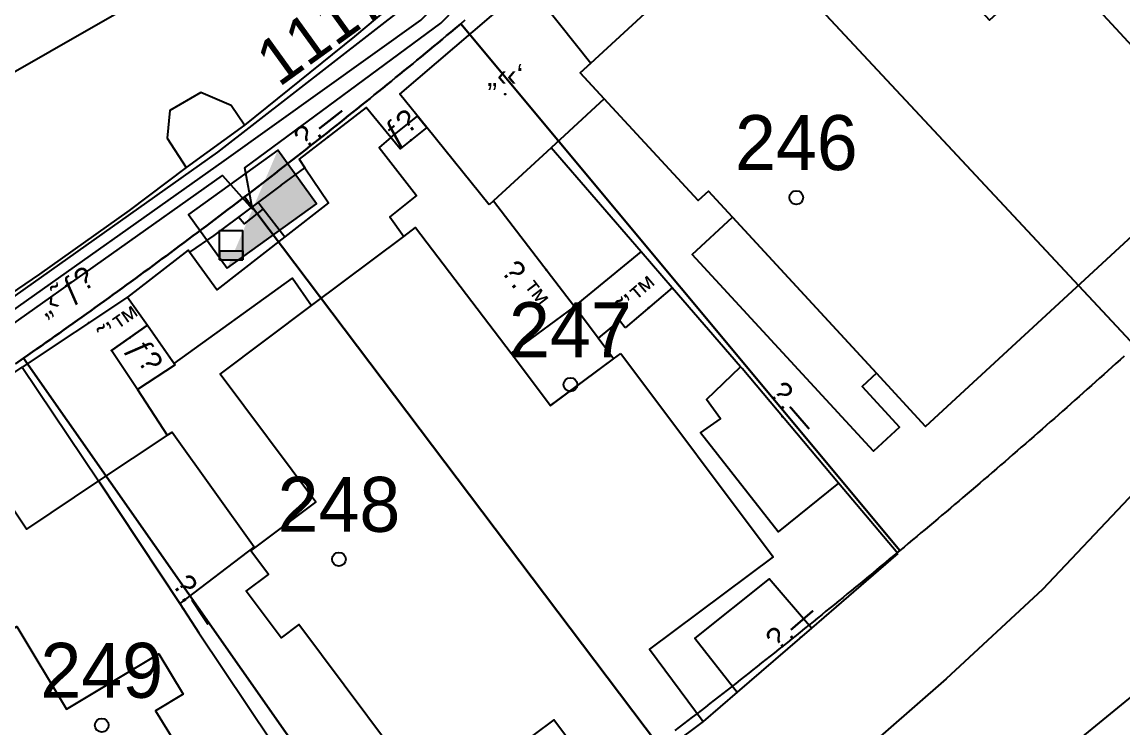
# Model space of a CAD drawing. Header units: metres. Extents: x 218299 to 220222, y 572714 to 574340.
# Drawn here: x 219178.63 to 219218.68, y 573235 to 573260.69 of the extents above; entities that cross this region are included whole.
import ezdxf
from ezdxf.enums import TextEntityAlignment as Align

# ---------------------------------------------------------------- set-up
doc = ezdxf.new("R2010")
doc.units = ezdxf.units.M
doc.header["$MEASUREMENT"] = 0
for name, color, linetype in [('1601', 44, 'LANDBORDER'), ('1602', 44, 'Continuous'), ('1603', 44, 'Continuous'), ('6011', 10, 'Continuous'), ('6091', 102, 'CABLEUNDEXIST03'), ('6151', 102, 'CABLEUNDEXIST03'), ('6261', 7, 'Continuous'), ('A_POINTS', 2, 'Continuous'), ('M2200', 253, 'Continuous'), ('M2207', 253, 'Continuous'), ('M2401', 7, 'Continuous'), ('M2404', 7, 'Continuous'), ('M2407', 253, 'Continuous'), ('M2408', 253, 'Continuous'), ('M2412', 253, 'Continuous'), ('M2420', 253, 'Continuous'), ('M2601', 253, 'Continuous'), ('M2602', 253, 'Continuous'), ('M2605', 253, 'Continuous'), ('M2612', 253, 'Continuous'), ('M5235', 253, 'Continuous')]:
    doc.layers.add(name, color=color, linetype=linetype)
doc.styles.add('HEBTXT', font='HEBTXT')
doc.styles.add('MAVAT_HEBTXT', font='HEBTXT')
doc.linetypes.add('CABLEUNDEXIST03', pattern='A,3.5,[222,elecad.shx,S=0.01,R=0,X=0,Y=0],1.5', length=5)
doc.linetypes.add('LANDBORDER', pattern='A,6.25,[208,elecad.shx,S=0.02,R=0,X=-0.6,Y=0],12.5,[208,elecad.shx,S=0.02,R=180,X=0.6,Y=0],6.25', length=25)

# ---------------------------------------------------------------- blocks, each defined once
blk = doc.blocks.new('6261')
blk.add_lwpolyline([(-2, -1.2), (2, -1.2), (2, 1.2), (-2, 1.2)], close=True)
at = {"color": 0}
blk.add_solid([(2, 1.2), (-2, -1.2), (2, -1.2)], dxfattribs=at)
at = {"color": 0, "style": 'HEBTXT'}
blk.add_attdef('PIL_NAME', (2.688568017509152, 2.417755627569382), '', height=1.7, dxfattribs=at)
at = {"style": 'HEBTXT'}
blk.add_attdef('CAMUT_MONIM', (2.488568017509152, 0.2177556275693817), '', height=1.7, dxfattribs=at)
at = {"color": 0, "style": 'HEBTXT', "flags": 1}
for tag, p in [('TYPE', (2.58533228874601, -1.772579475561686)), ('MAP_TYPE', (2.688568017509152, -3.782244372430618))]:
    blk.add_attdef(tag, p, '', height=1.7, dxfattribs=at)
blk = doc.blocks.new('1603')
at = {"layer": 'A_POINTS'}
blk.add_circle((0, 0), 0.25, dxfattribs=at)
at = {"color": 0, "style": 'HEBTXT'}
blk.add_attdef('PARCEL_NUM', text='', height=2, dxfattribs=at).set_placement((0, 1), align=Align.CENTER)
at = {"color": 0, "style": 'HEBTXT', "flags": 1}
blk.add_attdef('LOT_NUM', text='', height=2, dxfattribs=at).set_placement((0, -2.5), align=Align.CENTER)
blk = doc.blocks.new('M2407')
blk.add_circle((0, 0), 0.025)
at = {"style": 'MAVAT_HEBTXT'}
blk.add_attdef('NAME', text='', height=0.8, dxfattribs=at).set_placement((0, 1.591630788044704), align=Align.MIDDLE)
blk = doc.blocks.new('M2408')
blk.add_circle((0, 0), 0.025)
at = {"style": 'MAVAT_HEBTXT'}
blk.add_attdef('NAME', text='', height=0.8, dxfattribs=at).set_placement((0, 1.591630788044704), align=Align.MIDDLE)
blk = doc.blocks.new('M2605')
blk.add_circle((0, 0), 0.025)
at = {"style": 'MAVAT_HEBTXT'}
blk.add_attdef('NAME', text='', height=0.8, dxfattribs=at).set_placement((0, 1.591630788044704), align=Align.MIDDLE)
blk = doc.blocks.new('M2612')
blk.add_circle((0, 0), 0.025)
at = {"style": 'MAVAT_HEBTXT'}
blk.add_attdef('NAME', text='', height=0.8, dxfattribs=at).set_placement((0, 1.591630788044704), align=Align.MIDDLE)
blk = doc.blocks.new('M2207')
blk.add_circle((0, 0), 0.025)
at = {"style": 'MAVAT_HEBTXT'}
blk.add_attdef('NAME', text='', height=0.8, dxfattribs=at).set_placement((0, 1.591630788044704), align=Align.MIDDLE)
blk = doc.blocks.new('M2412')
blk.add_circle((0, 0), 0.025)
at = {"style": 'MAVAT_HEBTXT'}
blk.add_attdef('NAME', text='', height=0.8, dxfattribs=at).set_placement((0, 1.591630788044704), align=Align.MIDDLE)
blk = doc.blocks.new('*U89')
at = {"linetype": 'Continuous'}
for p, q in [((-0.8450513537189609, 0), (-0.8450513537189609, -0.6631567257351563)), ((0.8450513537189609, 0), (0.8450513537189609, -0.6631567257351563))]:
    blk.add_line(p, q, dxfattribs=at)
blk.add_solid([(-0.8450513537189609, 0), (-0.8450513537189609, -0.6631567257351563), (0.8450513537189609, -0.6631567257351563)], dxfattribs=at)
at = {"linetype": 'Continuous', "extrusion": (0, 0, -1)}
blk.add_solid([(0.8450513537189609, 0), (-0.8450513537189609, 0), (-0.8450513537189609, -0.6631567257351563)], dxfattribs=at)
blk = doc.blocks.new('M5235')
for points in [[(-0.8450513537189612, 1.470762385895316), (0.8450513537189609, 1.470762385895316)], [(-0.8450513537189609, -0.6631567257351564), (-0.8450513537189612, 1.470762385895316)], [(0.8450513537189609, -0.6631567257351564), (0.8450513537189609, 1.470762385895316)], [(-0.8450513537189609, 0), (0.8450513537189609, 0)], [(-0.8450513537189609, -0.6631567257351563), (0.8450513537189609, -0.6631567257351563)]]:
    blk.add_lwpolyline(points)
at = {"linetype": 'Continuous'}
blk.add_blockref('*U89', (0, 0), dxfattribs=at)
at = {"style": 'MAVAT_HEBTXT', "flags": 1}
for tag, p in [('MARK', (-4.440892098500626e-16, 2.720762385895316)), ('HEIGHT', (0, -1.915474258684847)), ('NAME', (0, -4.483303580135179))]:
    blk.add_attdef(tag, text='', height=0.8, dxfattribs=at).set_placement(p, align=Align.MIDDLE)
blk = doc.blocks.new('111')
at = {"layer": 'M2200'}
for points in [[(219222.4533691001, 573256.085068352, 584.4596460786231), (219211.4973107572, 573245.9748773499, 584.4596460786231), (219209.7129838226, 573247.9084896815, 583.7007357906057), (219204.4736808807, 573253.5861379767, 581.4723544174285), (219203.597380298, 573254.5357540926, 581.099646078623), (219203.2247991233, 573254.1919382126, 580.859646078623), (219199.8118350781, 573257.8904472906, 581.0505732629839), (219198.9346223546, 573258.8410518613, 581.099646078623), (219198.9346223546, 573258.8410518613, 581.099646078623), (219199.3209913076, 573259.1975910282, 581.1099528257239), (219204.9307612903, 573264.374256234, 581.2595985983884), (219207.9315005951, 573267.1433221311, 581.339646078623), (219208.4498902171, 573266.5815615332, 581.6140421821659), (219213.8258103168, 573260.75586603, 584.4596460786231), (219213.8258103168, 573260.75586603, 584.4596460786231), (219216.0125184701, 573262.7737484116, 584.6847162700806), (219216.1575715927, 573262.9076026435, 584.6996460786231)], [(219200.4116177114, 573248.6330336612, 583.9796460786231), (219205.9496041731, 573241.2240126554, 583.9796460786231), (219201.4526350092, 573237.8626840359, 583.9796460786231), (219203.412892197, 573235.2401448184, 580.3796460786231), (219203.412892197, 573235.2401448184, 580.3796460786231), (219199.9488215921, 573232.6508720795, 580.3796460786231), (219199.9488215921, 573232.6508720795, 580.3796460786231), (219197.9745360609, 573235.2921791811, 583.9796460786231), (219193.6891206725, 573232.0889796782, 583.9796460786231), (219188.6986502887, 573238.7655037424, 583.9796460786231), (219188.0560395541, 573238.2851744863, 580.6196460786231), (219186.7897083577, 573239.9793415824, 580.6196460786231), (219187.5982773037, 573240.5837188507, 580.6196460786231), (219186.9525578713, 573241.447597596, 580.6196460786231), (219189.3215576636, 573243.2183428494, 583.4996460786231), (219185.8365761109, 573247.8807416674, 580.859646078623), (219189.1629410783, 573250.3749464245, 580.859646078623), (219192.514922656, 573252.8883592576, 580.859646078623), (219192.9501240793, 573253.2146858848, 580.859646078623), (219196.4220086246, 573248.6339732643, 583.0658383732695), (219197.8600676992, 573246.736636165, 583.9796460786231), (219197.8689024264, 573246.7324420967, 583.9796460786231), (219200.1476582027, 573248.4357330753, 583.9796460786231)]]:
    blk.add_polyline3d(points, close=True, dxfattribs=at)
blk.add_polyline3d([(219170.8652756834, 573233.6516511866, 581.339646078623), (219174.3934120432, 573235.7713130774, 583.4996460786231), (219174.3934120432, 573235.7713130774, 583.4996460786231), (219174.1782355501, 573236.1294702047, 583.4996460786231), (219174.1782355501, 573236.1294702047, 583.4996460786231), (219174.4124060916, 573236.270157049, 583.486462775771), (219178.4412742274, 573238.690652558, 583.2596460786231), (219180.2480451976, 573235.6833170872, 583.2596460786231), (219183.6102330688, 573237.703279108, 580.6196460786231), (219184.4948926277, 573236.230780316, 580.6196460786231), (219183.4878897216, 573235.6257850837, 583.0196460786232), (219187.6219462278, 573228.9299316645, 583.0196460786232)], dxfattribs=at)
at = {"layer": 'M2207'}
for points in [[(219195.6251356624, 573254.0398156379, 580.9196460786233), (219193.3555326275, 573256.8499397684, 580.7520739597744), (219192.3745667007, 573258.0645292714, 580.6796460786233), (219197.0417028274, 573262.0627345489, 580.0796460786231), (219199.3209913076, 573259.1975910282, 580.3196460786231), (219198.9346223546, 573258.8410518613, 580.3196460786231), (219199.8118350781, 573257.8904472906, 580.3196460786231), (219197.876780018, 573256.1107197476, 580.5969607173824), (219195.779773603, 573254.1820407393, 580.8974847636639)], [(219204.4736808807, 573253.5861379767, 581.3996460786232), (219209.7129838226, 573247.9084896815, 581.3996460786232), (219209.1891075691, 573247.4250595262, 581.3996460786232), (219210.5495828202, 573245.9507603474, 581.3996460786232), (219209.6020449322, 573245.0763775421, 581.1596460786232), (219203.0022667364, 573252.2283250135, 581.1596460786232)], [(219197.8600676992, 573246.736636165, 580.7996460617621), (219200.1476582027, 573248.4357330753, 580.7996460617621), (219199.5831658232, 573249.1909418367, 580.7996460617621), (219198.7285352335, 573250.3343133556, 580.7996460617621), (219198.7285352335, 573250.3343133556, 580.7996460617621), (219196.4220086246, 573248.6339732643, 580.7996460617621), (219197.8600676992, 573246.736636165, 580.7996460617621)], [(219178.6343579313, 573248.1302845653, 579.59964607863), (219178.6343579313, 573248.1302845653, 579.59964607863), (219181.4182808514, 573243.9979060256, 579.8396460786316), (219181.4182808514, 573243.9979060256, 579.8396460786316), (219178.7954188531, 573242.2309222985, 579.8396460786353), (219177.0106972462, 573244.8801139174, 579.6857865078273), (219176.011495933, 573246.3633008383, 579.5996460786337), (219176.011495933, 573246.3633008383, 579.5996460786337), (219178.6343579313, 573248.1302845653, 579.59964607863)]]:
    blk.add_polyline3d(points, close=True, dxfattribs=at)
at = {"layer": 'M2401'}
blk.add_polyline3d([(219193.9554782838, 573262.8813806376, 577.8596460785614), (219190.730454312, 573260.165519472, 577.7396460785613), (219186.7252078893, 573256.9347200537, 577.6196460785613), (219186.2382518737, 573257.6532338087, 577.6196460785613), (219185.1375153882, 573258.124226074, 577.6196460785613), (219184.0030997282, 573257.4647139844, 577.6196460785613), (219183.9174449836, 573256.46824746, 577.6196460785613), (219184.6074595394, 573255.4004328835, 577.6196460785613), (219182.530880899, 573253.8357144332, 577.3796460785613), (219179.2742552528, 573251.5177207767, 577.2596460785613), (219175.5625260399, 573248.9942823047, 577.0196460785613)], dxfattribs=at)
at = {"layer": 'M2404'}
blk.add_polyline3d([(219193.9554782838, 573262.8813806376, 577.8596460785614), (219190.730454312, 573260.165519472, 577.7396460785613), (219186.7252078893, 573256.9347200537, 577.6196460785613), (219186.2382518737, 573257.6532338087, 577.6196460785613), (219185.1375153882, 573258.124226074, 577.6196460785613), (219184.0030997282, 573257.4647139844, 577.6196460785613), (219183.9174449836, 573256.46824746, 577.6196460785613), (219184.6074595394, 573255.4004328835, 577.6196460785613), (219182.530880899, 573253.8357144332, 577.3796460785613), (219179.2742552528, 573251.5177207767, 577.2596460785613), (219175.5625260399, 573248.9942823047, 577.0196460785613)], dxfattribs=at)
at = {"layer": 'M2407'}
for points in [[(219192.0502509631, 573256.4891835003, 578.3118902124445), (219191.6249680187, 573256.1275959545, 578.3118902124445), (219192.9750719494, 573254.3782681329, 578.3118902124445), (219192.0155241628, 573253.6020330519, 578.3118902124445), (219192.514922656, 573252.8883592576, 578.3118902124445)], [(219195.779773603, 573254.1820407393, 578.0699787551857), (219198.7285352335, 573250.3343133556, 578.0249787551858), (219201.1525666581, 573252.3223044248, 578.0249787551858)], [(219184.1697213568, 573248.2664190222, 578.4318902124445), (219188.4751367905, 573251.364575503, 578.3118902124445), (219189.1629410783, 573250.3749464245, 578.3118902124445)], [(219208.3339554475, 573243.9118567172, 578.0718902124445), (219206.1373602255, 573242.1343529853, 578.3118902124445), (219203.3122990426, 573245.7417774575, 578.3118902124445), (219204.0439801737, 573246.2547910837, 578.3118902124445), (219203.5278067796, 573246.9561206347, 578.3118902124445), (219204.7659581727, 573248.1434523552, 578.3118902124445)], [(219183.9066666275, 573245.6545887451, 578.3118902124445), (219184.0886171606, 573245.7598181099, 578.3118902124445), (219187.0804305047, 573241.5886584414, 578.3118902124445), (219184.3667045138, 573239.5315218709, 578.3118902124445)], [(219207.3451580806, 573238.6365661472, 578.3118902124445), (219205.8056548714, 573240.4303772628, 578.3118902124445), (219203.1051743431, 573238.274850974, 578.3118902124445), (219204.6481935684, 573236.3071133423, 578.3118902124445)]]:
    blk.add_polyline3d(points, dxfattribs=at)
at = {"layer": 'M2408'}
for points in [[(219186.7252078893, 573256.9347200537, 577.6196460785613), (219184.6074595394, 573255.4004328835, 577.6196460785613)], [(219188.0547978667, 573254.7555701536, 577.5320124308577), (219188.9184888997, 573255.3804863917, 577.5320124308577)], [(219185.6094017815, 573252.923610664, 577.5320124308577), (219184.7244804313, 573252.3143336395, 577.5320124308577)], [(219182.4695367909, 573250.6813293596, 577.2920124308577), (219178.6343579313, 573248.1302845652, 577.2920124308577)]]:
    blk.add_polyline3d(points, dxfattribs=at)
at = {"layer": 'M2412'}
for points in [[(219193.3555326277, 573256.8499397686, 578.3120124308043), (219192.3844903125, 573256.0719858462, 578.3120124308334), (219192.3844903125, 573256.0719858462, 578.3120124308334), (219192.0502509633, 573256.4891835004, 577.8320124308229), (219192.0502509633, 573256.4891835004, 577.8320124308229), (219192.0573312303, 573256.494855881, 577.8320124308229), (219193.0212932784, 573257.2671374228, 577.8320124307938), (219193.3555326277, 573256.8499397686, 578.3120124308043)], [(219184.2014081121, 573248.221067491, 578.4320124308581), (219184.2014081121, 573248.221067491, 578.4320124308581), (219182.8338009149, 573247.3147641048, 578.4320124308581), (219182.8338009149, 573247.3147641048, 578.4320124308581), (219181.8894885382, 573248.7402568827, 577.232012430858), (219181.8894885382, 573248.7402568827, 577.232012430858), (219181.8894885382, 573248.7402568827, 577.232012430858), (219183.2003896651, 573249.6537708153, 577.2320124308397), (219183.2003896651, 573249.6537708153, 577.2320124308397), (219183.2003896651, 573249.6537708153, 577.2320124308397), (219184.1697213568, 573248.2664190222, 578.3940270108341)]]:
    blk.add_polyline3d(points, close=True, dxfattribs=at)
at = {"layer": 'M2420', "linetype": 'Continuous', "lineweight": -3}
blk.add_lwpolyline([(219223.4431265397, 573302.2968939021), (219191.000026539, 573266.119993899), (219174.0000265408, 573256.3799938988)], dxfattribs=at)
at = {"layer": 'M2601'}
blk.add_polyline3d([(219188.0547978667, 573254.7555701536, 579.2718902124445), (219188.0547978667, 573254.7555701536, 579.2718902124445), (219188.0547978667, 573254.7555701536, 579.2718902124445), (219185.6094017815, 573252.923610664, 579.2718902124445), (219185.6094017815, 573252.923610664, 579.2718902124445)], dxfattribs=at)
at = {"layer": 'M2602'}
for points in [[(219187.2206429921, 573254.1306660951, 579.0318902124445), (219187.4011131301, 573253.8918363116, 579.0318902124445), (219187.4011131301, 573253.8918363116, 579.0318902124445), (219186.7067456371, 573253.343558115, 579.0318902124445), (219186.50209643, 573253.592369579, 579.0318902124445)], [(219187.4011131301, 573253.8918363116, 578.4318902124445), (219188.1946544625, 573252.8718920627, 578.4318902124445)], [(219200.5692692042, 573249.5627700359, 579.5120124308581), (219200.3604522759, 573249.8289441492, 579.5120124308581), (219199.5831658232, 573249.1909418367, 579.5120124308581)]]:
    blk.add_polyline3d(points, dxfattribs=at)
at = {"layer": 'M2605'}
for points in [[(219267.2983200145, 573294.7444563317, 577.7794699540564), (219260.8831660826, 573286.2275685188, 577.6294699540565), (219257.8977950325, 573282.6813955506, 577.5394699540566), (219252.7204241521, 573276.9027495289, 577.3594699540567), (219250.5272273771, 573274.4431165037, 577.3594699540567), (219244.7664331295, 573268.3959889439, 577.3894699540568), (219238.7039103323, 573262.233851005, 577.3894699540568), (219232.7253579223, 573256.2829409692, 577.3594699540567), (219226.0140199713, 573249.643500501, 577.134469954057), (219223.7965359205, 573247.5734894733, 577.044469954057), (219221.4072120022, 573245.691276413, 576.8194699540572), (219218.8917112312, 573243.3656733548, 576.8494699540572), (219215.7515905971, 573240.0446019729, 576.9544699540571), (219212.2424239682, 573236.7917364938, 576.8494699540572), (219206.687562399, 573231.9293189123, 576.5644699540576), (219206.975481322, 573231.5421261546, 576.5644699540576), (219203.4652970584, 573228.831170902, 576.6094699540574), (219197.2146035183, 573224.5849960478, 576.5644699540576), (219191.4465684803, 573220.9825112008, 576.2944699540577), (219188.9154562218, 573219.4306304372, 576.2644699540579), (219182.5911672811, 573215.5984582729, 576.1444699540579)], [(219192.3844903125, 573256.071985846, 578.372012430858), (219192.0502509631, 573256.4891835003, 578.372012430858), (219191.1561378175, 573257.57374603, 578.372012430858), (219188.707178101, 573255.6945570847, 578.372012430858), (219188.9184888997, 573255.3804863917, 578.372012430858), (219189.7767203785, 573254.1048991675, 578.372012430858), (219188.1946544625, 573252.8718920627, 578.325190903302), (219185.7220062368, 573250.9447961058, 578.252012430858), (219184.7244804313, 573252.3143336395, 578.252012430858), (219184.6749291406, 573252.3823643131, 578.252012430858), (219182.4695367909, 573250.6813293596, 578.252012430858), (219182.4695367909, 573250.6813293596, 578.252012430858), (219183.2003896651, 573249.6537708153, 578.252012430858), (219184.2014081121, 573248.221067491, 578.372012430858)], [(219210.4904400716, 573241.3532448141, 578.3131966723093), (219208.3339554475, 573243.9118567172, 578.4954184678797), (219204.823945469, 573248.0763906123, 578.792012430858), (219204.7659581727, 573248.1434523552, 578.7960189429189), (219202.2797562761, 573251.0187206174, 578.9677979107265), (219201.1525666581, 573252.3223044248, 579.0456787414763), (219197.876780018, 573256.1107197476, 579.2720124308581)], [(219182.8338009149, 573247.3147641048, 578.3720124308581), (219181.8894885382, 573248.7402568827, 577.8920124308581)], [(219182.8338009149, 573247.3147641048, 578.372012430858), (219183.9066666275, 573245.6545887451, 578.3720124308581), (219183.9066666275, 573245.6545887451, 578.3720124308581), (219183.8608742158, 573245.6241017128, 578.3720124308581), (219183.8608742157, 573245.6241017127, 578.3720124308581), (219181.4182808514, 573243.9979060255, 578.3720124308581), (219184.3667045138, 573239.5315218709, 578.2750942210821), (219185.068893469, 573238.4678193701, 578.2520124308581), (219185.068893469, 573238.4678193701, 578.2520124308581), (219190.3469228647, 573230.5709600623, 578.2520124308581)], [(219210.4904400715, 573241.3532448141, 578.3120124308581), (219207.3451580806, 573238.6365661472, 578.3120124308581), (219204.6481935684, 573236.3071133423, 578.3120124308581), (219203.412892197, 573235.2401448184, 578.3120124308581)]]:
    blk.add_polyline3d(points, dxfattribs=at)
at = {"layer": 'M2612'}
for points in [[(219202.2797562761, 573251.0187206174, 579.5120124308581), (219200.5692692042, 573249.5627700359, 579.5120124308581)], [(219183.2003896651, 573249.6537708153, 578.2520124308581), (219181.8894885382, 573248.7402568827, 578.2520124308581)]]:
    blk.add_polyline3d(points, dxfattribs=at)
at = {"layer": 'M2207'}
ref = blk.add_blockref('M2207', (219196.2082729763, 573258.0652510118), dxfattribs=dict(at, xscale=0.5, yscale=0.5, zscale=0.5))
ref.add_attrib('NAME', '„‹‹‘', dxfattribs={"layer": '0', "height": 0.8, "style": 'MAVAT_HEBTXT'}).set_placement((219196.2082729763, 573258.6902510118), align=Align.MIDDLE)
at = {"layer": 'M2407'}
ref = blk.add_blockref('M2407', (219197.7046047991, 573251.6704014038), dxfattribs=dict(at, xscale=0.5, yscale=0.5, zscale=0.5))
ref.add_attrib('NAME', '\x8e.™', dxfattribs={"layer": '0', "height": 0.8, "rotation": 307.4652737354382, "style": 'MAVAT_HEBTXT'}).set_placement((219196.9450690956, 573251.0883202124), align=Align.MIDDLE)
at = {"layer": 'M2408'}
ref = blk.add_blockref('M2408', (219181.0544640003, 573249.7400658076), dxfattribs=dict(at, xscale=0.5, yscale=0.5, zscale=0.5))
ref.add_attrib('NAME', '„‹˜ƒ\x8e', dxfattribs={"layer": '0', "height": 0.8, "rotation": 33.63064759000936, "style": 'MAVAT_HEBTXT'}).set_placement((219180.2543259976, 573250.8077606336), align=Align.MIDDLE)
at = {"layer": 'M2412'}
ref = blk.add_blockref('M2412', (219192.7891830164, 573256.3962068111), dxfattribs=dict(at, xscale=0.5, yscale=0.5, zscale=0.5))
ref.add_attrib('NAME', 'ƒ\x8e', dxfattribs={"layer": '0', "height": 0.8, "rotation": 38.70008380763776, "style": 'MAVAT_HEBTXT'}).set_placement((219192.4549436671, 573256.8134044653, -0.4799999999922875), align=Align.MIDDLE)
ref = blk.add_blockref('M2412', (219181.892143093, 573248.7362496831), dxfattribs=dict(at, xscale=0.5, yscale=0.5, zscale=0.5))
ref.add_attrib('NAME', 'ƒ\x8e', dxfattribs={"layer": '0', "height": 0.8, "rotation": 303.5223338048503, "style": 'MAVAT_HEBTXT'}).set_placement((219183.0547618418, 573248.5151030576), align=Align.MIDDLE)
at = {"layer": 'M2605'}
ref = blk.add_blockref('M2605', (219189.777158277, 573256.5155975064), dxfattribs=dict(at, xscale=0.5, yscale=0.5, zscale=0.5))
ref.add_attrib('NAME', '\x9a.—', dxfattribs={"layer": '0', "height": 0.8, "rotation": 37.93161021374355, "style": 'MAVAT_HEBTXT'}).set_placement((219189.4390620316, 573256.9494072907), align=Align.MIDDLE)
ref = blk.add_blockref('M2605', (219206.2899202753, 573246.3370503234), dxfattribs=dict(at, xscale=0.5, yscale=0.5, zscale=0.5))
ref.add_attrib('NAME', '\x9a.—', dxfattribs={"layer": '0', "height": 0.8, "rotation": 310.8494864874899, "style": 'MAVAT_HEBTXT'}).set_placement((219206.7059570022, 573246.6967911215), align=Align.MIDDLE)
ref = blk.add_blockref('M2605', (219184.49183149, 573239.341974775), dxfattribs=dict(at, xscale=0.5, yscale=0.5, zscale=0.5))
ref.add_attrib('NAME', '\x9a.—', dxfattribs={"layer": '0', "height": 0.8, "rotation": 303.4302627511943, "style": 'MAVAT_HEBTXT'}).set_placement((219184.9508378353, 573239.6449816644), align=Align.MIDDLE)
ref = blk.add_blockref('M2605', (219206.951666134, 573238.2966948161), dxfattribs=dict(at, xscale=0.5, yscale=0.5, zscale=0.5))
ref.add_attrib('NAME', '\x9a.—', dxfattribs={"layer": '0', "height": 0.8, "rotation": 40.81820105610679, "style": 'MAVAT_HEBTXT'}).set_placement((219206.5921525596, 573238.7129279117), align=Align.MIDDLE)
at = {"layer": 'M2612'}
ref = blk.add_blockref('M2612', (219201.42451274, 573250.290745327), dxfattribs=dict(at, xscale=0.5, yscale=0.5, zscale=0.5))
ref.add_attrib('NAME', '˜’™', dxfattribs={"layer": '0', "height": 0.8, "rotation": 40.40411767208929, "style": 'MAVAT_HEBTXT'}).set_placement((219201.0680166941, 573250.709565777), align=Align.MIDDLE)
ref = blk.add_blockref('M2612', (219182.544939102, 573249.197013849), dxfattribs=dict(at, xscale=0.5, yscale=0.5, zscale=0.5))
ref.add_attrib('NAME', '˜’™', dxfattribs={"layer": '0', "height": 0.8, "rotation": 34.87107943495967, "style": 'MAVAT_HEBTXT'}).set_placement((219182.2304866002, 573249.648256161), align=Align.MIDDLE)
at = {"layer": 'M5235', "xscale": 0.5, "yscale": 0.5, "zscale": 0.5}
blk.add_blockref('M5235', (219186.238, 573252.363, 577.592), dxfattribs=at)

msp = doc.modelspace()

# ---------------------------------------------------------------- linework, layer by layer
at = {"layer": '1601'}
msp.add_lwpolyline([(219218.7183999997, 573248.5333999991), (219218.5701000001, 573248.3991999999), (219218.4217999997, 573248.2651000004), (219218.2732999995, 573248.1312000006), (219218.1246999996, 573247.9973000009), (219217.9759, 573247.8636000007), (219217.8271000003, 573247.7300000004), (219217.6782, 573247.5965), (219217.5291999998, 573247.4630999994), (219217.3799999999, 573247.3298000004), (219217.2308, 573247.1966999993), (219217.0813999996, 573247.0636999998), (219216.932, 573246.9308000002), (219216.7823999999, 573246.7980000004), (219216.6327, 573246.6653000005), (219216.483, 573246.5328000002), (219216.3331000004, 573246.4003999997), (219216.1831, 573246.2681000009), (219216.0329999998, 573246.1359000001), (219215.8827999998, 573246.0037999991), (219215.7324999999, 573245.8718999997), (219215.5821000002, 573245.7401), (219215.4315999998, 573245.6084000003), (219215.2810000004, 573245.4768000003), (219215.1301999995, 573245.3453000002), (219214.9793999996, 573245.2139999997), (219214.8284999998, 573245.0828000009), (219214.6774000004, 573244.9517000001), (219214.5263, 573244.8206999991), (219214.375, 573244.6897999998), (219214.2237, 573244.5591000002), (219214.0722000003, 573244.4285000004), (219213.9205999998, 573244.2980000004), (219213.7690000003, 573244.1676000003), (219213.6172000002, 573244.0373999998), (219213.4653000003, 573243.9071999993), (219213.3132999996, 573243.7772000004), (219213.1612999998, 573243.6473999992), (219213.0091000004, 573243.5175999999), (219212.8568000002, 573243.3879000004), (219212.7044000002, 573243.2584000006), (219212.5519000003, 573243.1290000007), (219212.3992999997, 573242.9998000003), (219212.2466000002, 573242.8706), (219212.0937999999, 573242.7415999994), (219211.9408, 573242.6127000004), (219211.7878, 573242.4838999994), (219211.6347000003, 573242.3552000001), (219211.4814999998, 573242.2267000005), (219211.3282000003, 573242.0983000007), (219211.1747000003, 573241.9700000007), (219211.0212000003, 573241.8418000005), (219210.8676000005, 573241.7137000002), (219210.7138, 573241.5857999995), (219210.5599999996, 573241.4580000006), (219210.3452000003, 573241.2786999997), (219210.1914999997, 573241.1506999992), (219210.0377000002, 573241.0228000004), (219209.8838999998, 573240.8949999996), (219209.7298999997, 573240.7674000002), (219209.5757999998, 573240.6399000008), (219209.4216, 573240.5124999993), (219209.2673000004, 573240.3851999994), (219209.1129999999, 573240.2580999993), (219208.9584999997, 573240.1311000008), (219208.8038999997, 573240.0042000003), (219208.6491999999, 573239.8773999996), (219208.4944000002, 573239.7507000007), (219208.3394999998, 573239.6241999995), (219208.1845000004, 573239.4978), (219208.0294000003, 573239.3715000004), (219207.8742000004, 573239.2454000004), (219207.7188999997, 573239.1193000004), (219207.5636, 573238.9934), (219207.4080999997, 573238.8675999995), (219207.2525000004, 573238.7420000006), (219207.0968000004, 573238.6164999995), (219206.9409999996, 573238.4911000002), (219206.7851, 573238.3658000007), (219206.6290999996, 573238.2405999992), (219206.4730000002, 573238.1155999992), (219206.3168000001, 573237.9907000009), (219206.1605000002, 573237.8659000006), (219206.0040999996, 573237.7412), (219205.8476, 573237.6166999992), (219205.6909999996, 573237.4923), (219205.5343000004, 573237.3680000007), (219205.3775000004, 573237.2437999994), (219205.2205999997, 573237.1197999995), (219205.0636, 573236.9958999995), (219204.9064999996, 573236.8720999993), (219204.7493000003, 573236.7485000007), (219204.5920000002, 573236.6249000002), (219204.4346000003, 573236.5014999993), (219204.2772000004, 573236.3783), (219204.1195999999, 573236.2551000006), (219203.9619000005, 573236.1320999991), (219203.8041000003, 573236.0091999993), (219203.6462000003, 573235.8863999993), (219203.4881999996, 573235.7638000008), (219203.3301999997, 573235.6412000004), (219203.1720000003, 573235.5187999997), (219203.0137, 573235.3966000006), (219202.8552999999, 573235.2743999995), (219202.6968999999, 573235.1524), (219202.5383000001, 573235.0305000003), (219202.3795999996, 573234.9088000003)], dxfattribs=at)
at = {"layer": '1602'}
for points in [[(219219.1200000001, 573248.898), (219202.0880000005, 573267.1620000005)], [(219202.0880000005, 573267.1620000005), (219219.1200000001, 573248.898)], [(219194.7445999999, 573260.7531000003), (219194.591, 573260.625), (219194.3821999999, 573260.4502000008), (219194.2286999999, 573260.3219000008), (219194.0751, 573260.1938000005), (219193.9214000003, 573260.0658999998), (219193.7675999999, 573259.9379999992), (219193.6136999996, 573259.8103999998), (219193.4595999997, 573259.6828000005), (219193.3054999998, 573259.5554000009), (219193.1512000002, 573259.4280999992), (219192.9967999998, 573259.3010000009), (219192.8422999997, 573259.1740000006), (219192.6876999997, 573259.0471000001), (219192.5329999998, 573258.9203999992), (219192.3781000003, 573258.7938000001), (219192.2231999999, 573258.6673000008), (219192.0680999998, 573258.5409999993), (219191.9128999999, 573258.4147999994), (219191.7576000001, 573258.2887999993), (219191.6021999996, 573258.1629000008), (219191.4467000002, 573258.0371000003), (219191.2911, 573257.9114999995), (219191.1354, 573257.7860000003), (219190.9795000004, 573257.6607000008), (219190.8235999998, 573257.5354999993), (219190.6675000004, 573257.4103999995), (219190.5113000004, 573257.2854999993), (219190.3550000004, 573257.1607000008), (219190.1985999998, 573257.0360000003), (219190.0421000002, 573256.9114999995), (219189.8854999999, 573256.7871000003), (219189.7287999997, 573256.6629000008), (219189.5718999999, 573256.5387999993), (219189.415, 573256.4147999994), (219189.2578999996, 573256.2909999993), (219189.1007000003, 573256.1673000008), (219188.9434000002, 573256.0438000001), (219188.7860000003, 573255.9203999992), (219188.6284999996, 573255.7971999999), (219188.4709000001, 573255.6740000006), (219188.3131999997, 573255.5511000007), (219188.1553999996, 573255.4282000009), (219187.9973999998, 573255.3055000007), (219187.8393999999, 573255.1830000002), (219187.6812000005, 573255.0604999997), (219187.523, 573254.9383000005), (219187.3646, 573254.8160999995), (219187.2061000001, 573254.6941), (219187.0475000003, 573254.5723000001), (219186.8887999998, 573254.4506000001), (219186.7300000004, 573254.3289999999), (219186.4418000001, 573254.1088999994), (219186.2827000003, 573253.9878000002), (219186.1233999999, 573253.8666999992), (219185.9641000004, 573253.7458999995), (219185.8047000002, 573253.6250999998), (219185.6451000003, 573253.5044999998), (219185.4855000004, 573253.3839999996), (219185.3256999999, 573253.2636999991), (219185.1657999996, 573253.1435000002), (219185.0059000002, 573253.0234999992), (219184.8458000002, 573252.9035999998), (219184.6856000004, 573252.7839000002), (219184.5252999999, 573252.6643000003), (219184.3649000004, 573252.5448000003), (219184.2044000002, 573252.4254999999), (219184.0438000001, 573252.3062999994), (219183.8831000002, 573252.1873000003), (219183.7222999996, 573252.0683999993), (219183.5613000002, 573251.9495999999), (219183.4002999999, 573251.8310000002), (219183.2391999997, 573251.7125000004), (219183.0778999999, 573251.5942000002), (219182.9166000001, 573251.4759999998), (219182.7550999997, 573251.3579999991), (219182.5936000003, 573251.2401), (219182.4319000002, 573251.1224000007), (219182.2701000003, 573251.0046999995), (219182.1081999997, 573250.8872999996), (219181.9463, 573250.7699999996), (219181.7841999996, 573250.6527999993), (219181.6220000004, 573250.5358000007), (219181.4596999995, 573250.4188999999), (219181.2972999997, 573250.3021000009), (219181.1348000001, 573250.1854999997), (219180.9721999997, 573250.0691), (219180.8095000004, 573249.9528000001), (219180.6467000004, 573249.8366), (219180.4837999996, 573249.7205999997), (219180.3207999999, 573249.6046999991), (219180.1577000003, 573249.4890000001), (219179.9944000002, 573249.3734000009), (219179.8311000001, 573249.2579999994), (219179.6677000001, 573249.1426999997), (219179.5042000003, 573249.0275999997), (219179.3404999999, 573248.9124999996), (219179.1767999995, 573248.7977000009), (219179.0130000003, 573248.6830000002), (219178.8490000004, 573248.5683999993), (219178.6849999996, 573248.4539999999), (219178.3925999999, 573248.2568999995)], [(219218.7183999997, 573248.5333999991), (219218.5701000001, 573248.3991999999), (219218.4217999997, 573248.2651000004), (219218.2732999995, 573248.1312000006), (219218.1246999996, 573247.9973000009), (219217.9759, 573247.8636000007), (219217.8271000003, 573247.7300000004), (219217.6782, 573247.5965), (219217.5291999998, 573247.4630999994), (219217.3799999999, 573247.3298000004), (219217.2308, 573247.1966999993), (219217.0813999996, 573247.0636999998), (219216.932, 573246.9308000002), (219216.7823999999, 573246.7980000004), (219216.6327, 573246.6653000005), (219216.483, 573246.5328000002), (219216.3331000004, 573246.4003999997), (219216.1831, 573246.2681000009), (219216.0329999998, 573246.1359000001), (219215.8827999998, 573246.0037999991), (219215.7324999999, 573245.8718999997), (219215.5821000002, 573245.7401), (219215.4315999998, 573245.6084000003), (219215.2810000004, 573245.4768000003), (219215.1301999995, 573245.3453000002), (219214.9793999996, 573245.2139999997), (219214.8284999998, 573245.0828000009), (219214.6774000004, 573244.9517000001), (219214.5263, 573244.8206999991), (219214.375, 573244.6897999998), (219214.2237, 573244.5591000002), (219214.0722000003, 573244.4285000004), (219213.9205999998, 573244.2980000004), (219213.7690000003, 573244.1676000003), (219213.6172000002, 573244.0373999998), (219213.4653000003, 573243.9071999993), (219213.3132999996, 573243.7772000004), (219213.1612999998, 573243.6473999992), (219213.0091000004, 573243.5175999999), (219212.8568000002, 573243.3879000004), (219212.7044000002, 573243.2584000006), (219212.5519000003, 573243.1290000007), (219212.3992999997, 573242.9998000003), (219212.2466000002, 573242.8706), (219212.0937999999, 573242.7415999994), (219211.9408, 573242.6127000004), (219211.7878, 573242.4838999994), (219211.6347000003, 573242.3552000001), (219211.4814999998, 573242.2267000005), (219211.3282000003, 573242.0983000007), (219211.1747000003, 573241.9700000007), (219211.0212000003, 573241.8418000005), (219210.8676000005, 573241.7137000002), (219210.7138, 573241.5857999995), (219210.5599999996, 573241.4580000006), (219194.591, 573260.625), (219194.7445999999, 573260.7531000003)], [(219201.7439999999, 573234.4230000004), (219186.7300000004, 573254.3289999999), (219186.8887999998, 573254.4506000001), (219187.0475000003, 573254.5723000001), (219187.2061000001, 573254.6941), (219187.3646, 573254.8160999995), (219187.523, 573254.9383000005), (219187.6812000005, 573255.0604999997), (219187.8393999999, 573255.1830000002), (219187.9973999998, 573255.3055000007), (219188.1553999996, 573255.4282000009), (219188.3131999997, 573255.5511000007), (219188.4709000001, 573255.6740000006), (219188.6284999996, 573255.7971999999), (219188.7860000003, 573255.9203999992), (219188.9434000002, 573256.0438000001), (219189.1007000003, 573256.1673000008), (219189.2578999996, 573256.2909999993), (219189.415, 573256.4147999994), (219189.5718999999, 573256.5387999993), (219189.7287999997, 573256.6629000008), (219189.8854999999, 573256.7871000003), (219190.0421000002, 573256.9114999995), (219190.1985999998, 573257.0360000003), (219190.3550000004, 573257.1607000008), (219190.5113000004, 573257.2854999993), (219190.6675000004, 573257.4103999995), (219190.8235999998, 573257.5354999993), (219190.9795000004, 573257.6607000008), (219191.1354, 573257.7860000003), (219191.2911, 573257.9114999995), (219191.4467000002, 573258.0371000003), (219191.6021999996, 573258.1629000008), (219191.7576000001, 573258.2887999993), (219191.9128999999, 573258.4147999994), (219192.0680999998, 573258.5409999993), (219192.2231999999, 573258.6673000008), (219192.3781000003, 573258.7938000001), (219192.5329999998, 573258.9203999992), (219192.6876999997, 573259.0471000001), (219192.8422999997, 573259.1740000006), (219192.9967999998, 573259.3010000009), (219193.1512000002, 573259.4280999992), (219193.3054999998, 573259.5554000009), (219193.4595999997, 573259.6828000005), (219193.6136999996, 573259.8103999998), (219193.7675999999, 573259.9379999992), (219193.9214000003, 573260.0658999998), (219194.0751, 573260.1938000005), (219194.2286999999, 573260.3219000008), (219194.3821999999, 573260.4502000008), (219194.591, 573260.625), (219210.5599999996, 573241.4580000006), (219210.3452000003, 573241.2786999997), (219210.1914999997, 573241.1506999992), (219210.0377000002, 573241.0228000004), (219209.8838999998, 573240.8949999996), (219209.7298999997, 573240.7674000002), (219209.5757999998, 573240.6399000008), (219209.4216, 573240.5124999993), (219209.2673000004, 573240.3851999994), (219209.1129999999, 573240.2580999993), (219208.9584999997, 573240.1311000008), (219208.8038999997, 573240.0042000003), (219208.6491999999, 573239.8773999996), (219208.4944000002, 573239.7507000007), (219208.3394999998, 573239.6241999995), (219208.1845000004, 573239.4978), (219208.0294000003, 573239.3715000004), (219207.8742000004, 573239.2454000004), (219207.7188999997, 573239.1193000004), (219207.5636, 573238.9934), (219207.4080999997, 573238.8675999995), (219207.2525000004, 573238.7420000006), (219207.0968000004, 573238.6164999995), (219206.9409999996, 573238.4911000002), (219206.7851, 573238.3658000007), (219206.6290999996, 573238.2405999992), (219206.4730000002, 573238.1155999992), (219206.3168000001, 573237.9907000009), (219206.1605000002, 573237.8659000006), (219206.0040999996, 573237.7412), (219205.8476, 573237.6166999992), (219205.6909999996, 573237.4923), (219205.5343000004, 573237.3680000007), (219205.3775000004, 573237.2437999994), (219205.2205999997, 573237.1197999995), (219205.0636, 573236.9958999995), (219204.9064999996, 573236.8720999993), (219204.7493000003, 573236.7485000007), (219204.5920000002, 573236.6249000002), (219204.4346000003, 573236.5014999993), (219204.2772000004, 573236.3783), (219204.1195999999, 573236.2551000006), (219203.9619000005, 573236.1320999991), (219203.8041000003, 573236.0091999993), (219203.6462000003, 573235.8863999993), (219203.4881999996, 573235.7638000008), (219203.3301999997, 573235.6412000004), (219203.1720000003, 573235.5187999997), (219203.0137, 573235.3966000006), (219202.8552999999, 573235.2743999995), (219202.6968999999, 573235.1524), (219202.5383000001, 573235.0305000003), (219202.3795999996, 573234.9088000003)], [(219192.9759999998, 573228.0399999991), (219178.6849999996, 573248.4539999999), (219178.8490000004, 573248.5683999993), (219179.0130000003, 573248.6830000002), (219179.1767999995, 573248.7977000009), (219179.3404999999, 573248.9124999996), (219179.5042000003, 573249.0275999997), (219179.6677000001, 573249.1426999997), (219179.8311000001, 573249.2579999994), (219179.9944000002, 573249.3734000009), (219180.1577000003, 573249.4890000001), (219180.3207999999, 573249.6046999991), (219180.4837999996, 573249.7205999997), (219180.6467000004, 573249.8366), (219180.8095000004, 573249.9528000001), (219180.9721999997, 573250.0691), (219181.1348000001, 573250.1854999997), (219181.2972999997, 573250.3021000009), (219181.4596999995, 573250.4188999999), (219181.6220000004, 573250.5358000007), (219181.7841999996, 573250.6527999993), (219181.9463, 573250.7699999996), (219182.1081999997, 573250.8872999996), (219182.2701000003, 573251.0046999995), (219182.4319000002, 573251.1224000007), (219182.5936000003, 573251.2401), (219182.7550999997, 573251.3579999991), (219182.9166000001, 573251.4759999998), (219183.0778999999, 573251.5942000002), (219183.2391999997, 573251.7125000004), (219183.4002999999, 573251.8310000002), (219183.5613000002, 573251.9495999999), (219183.7222999996, 573252.0683999993), (219183.8831000002, 573252.1873000003), (219184.0438000001, 573252.3062999994), (219184.2044000002, 573252.4254999999), (219184.3649000004, 573252.5448000003), (219184.5252999999, 573252.6643000003), (219184.6856000004, 573252.7839000002), (219184.8458000002, 573252.9035999998), (219185.0059000002, 573253.0234999992), (219185.1657999996, 573253.1435000002), (219185.3256999999, 573253.2636999991), (219185.4855000004, 573253.3839999996), (219185.6451000003, 573253.5044999998), (219185.8047000002, 573253.6250999998), (219185.9641000004, 573253.7458999995), (219186.1233999999, 573253.8666999992), (219186.2827000003, 573253.9878000002), (219186.4418000001, 573254.1088999994), (219186.7300000004, 573254.3289999999), (219201.7439999999, 573234.4230000004)], [(219178.3925999999, 573248.2568999995), (219178.6849999996, 573248.4539999999), (219192.9759999998, 573228.0399999991)]]:
    msp.add_lwpolyline(points, dxfattribs=at)
at = {"layer": '6011'}
msp.add_lwpolyline([(218766.8600000003, 573047.4199999999), (218908.1200000001, 573069.1600000001), (219008.6600000001, 573122.2599999998), (219131.4500000002, 573164.7300000004), (219236.5401999997, 573250.4558000006)], dxfattribs=at)
at = {"layer": '6091'}
msp.add_lwpolyline([(219295.3424000004, 573421.1758999992), (219294.3049999997, 573413.3803000003), (219293.4699999997, 573408.5095000006), (219291.1708000004, 573400.0866), (219286.4189999998, 573384.466), (219277.9884000001, 573368.8453000002), (219265.4192000004, 573350.9275000002), (219263.5399000002, 573348.3896999992), (219215.3032999998, 573284.1936000008), (219213.1403999999, 573282.0327000003), (219192.6458999999, 573261.3166000005), (219185.7484999998, 573255.9600000009), (219177.4019999998, 573250.0513000004), (219169.4241000004, 573245.0775000006), (219161.1517000003, 573239.9228000008), (219151.8756999997, 573235.6132999994), (219142.6529000001, 573231.2696000002)], dxfattribs=at)
at = {"layer": '6151'}
for points in [[(219120.1039000005, 573218.4563999996), (219120.1035000002, 573218.3615000006), (219119.9385000002, 573218.3622999992), (219119.9376999997, 573218.7918999996), (219120.2609000001, 573218.8033000007), (219120.2713000001, 573218.8264000006), (219120.2203000002, 573220.5109000001), (219119.7318000002, 573222.9204999991), (219133.4594999999, 573227.6723999996), (219142.8037999999, 573230.8984999992), (219152.0451999996, 573235.2510000002), (219161.3424000004, 573239.5703999996), (219169.6357000005, 573244.7380999997), (219177.6235999996, 573249.7181000002), (219185.9868000001, 573255.6385999992), (219193.1446000002, 573260.7543000001), (219213.6721000001, 573281.5036999993), (219214.1561000003, 573281.9871999994), (219216.2741999999, 573280.9978)], [(219187.0164000001, 573253.8806999996), (219186.7419999996, 573255.3859000001), (219193.8606000002, 573260.6426999997), (219201.165, 573268.1260000002), (219202.4648000002, 573266.7125000004)], [(219170.6908, 573242.9492000006), (219170.1196999997, 573244.5683999993), (219177.8452000003, 573249.3848000001), (219185.926, 573255.1053999998), (219187.0164000001, 573253.8806999996)]]:
    msp.add_lwpolyline(points, dxfattribs=at)

# ---------------------------------------------------------------- block references
msp.add_blockref('111', (0, 0))
at = {"layer": '1603'}
for p, values in [((219206.7966999998, 573254.3018999994), {'PARCEL_NUM': '246'}), ((219198.5777000003, 573247.4936999995), {'PARCEL_NUM': '247'}), ((219190.1601999998, 573241.1383999996), {'PARCEL_NUM': '248'}), ((219181.5340999998, 573235.0982000008), {'PARCEL_NUM': '249'})]:
    msp.add_blockref('1603', p, dxfattribs=at).add_auto_attribs(values)
at = {"layer": '6261'}
ref = msp.add_blockref('6261', (219187.0164000001, 573253.8806999996), dxfattribs=dict(at, rotation=35.78999999998896))
ref.add_attrib('PIL_NAME', '1117/9', (219187.9750653255, 573258.2975985098), dxfattribs={"layer": '0', "color": 0, "height": 1.7, "rotation": 35.78999999998896, "style": 'HEBTXT'})

doc.saveas('drawing.dxf')
